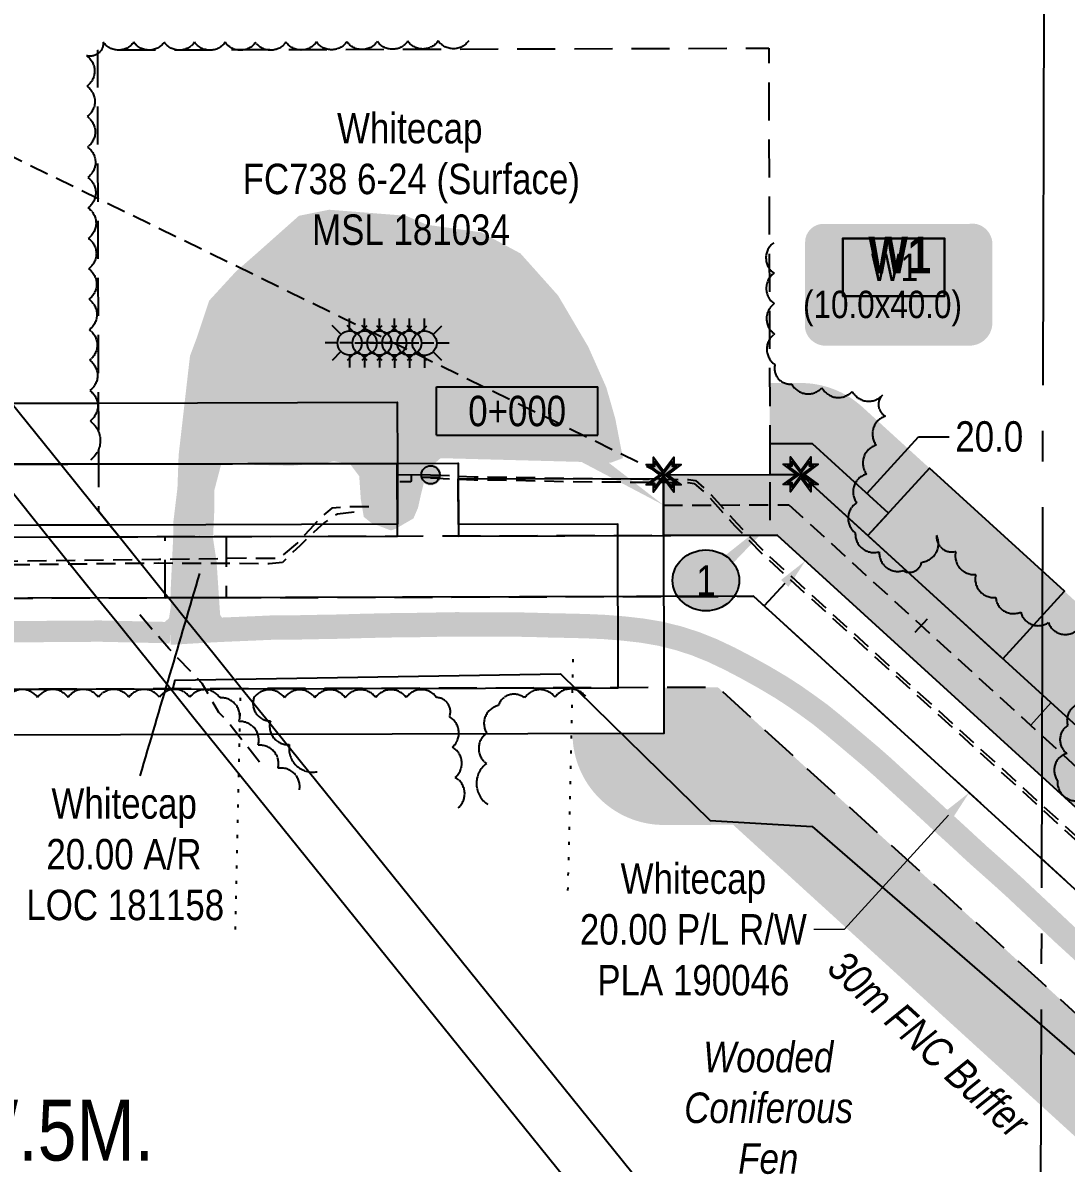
# Model space of a CAD drawing. Extents: x 485237 to 492984, y 6042770 to 6046256.
# Drawn here: x 487402.5 to 487745, y 6044445.4 to 6044819.8 of the extents above; entities that cross this region are included whole.
import ezdxf
from ezdxf.enums import TextEntityAlignment as Align

# ---------------------------------------------------------------- set-up
doc = ezdxf.new("R2010")
doc.units = 0
doc.header["$LTSCALE"] = 5
doc.header["$PDSIZE"] = 0.5
for name, pattern in [('0', [1, 1, 0]), ('foc-ACCESSROAD', [3.75, 2.5, -1.25]), ('foc-QUARTERLINE', [33, 25, -3, 2, -3]), ('foc-TIELINE', [1.875, 1.25, -0.625]), ('foc-TOPO', [1, 0.2, -0.8]), ('UG_PIPE', [1.875, 1.25, -0.625])]:
    doc.linetypes.add(name, pattern=pattern)
doc.layers.get('Defpoints').update_dxf_attribs({"color": 9})
for name, color, linetype in [('AS-DRILL-T', 8, 'Continuous'), ('AS-PIPE-UG', 44, 'UG_PIPE'), ('AS-ROADS', 254, 'Continuous'), ('AS-SYMBOL', 7, 'Continuous'), ('C-AR', 13, 'foc-ACCESSROAD'), ('C-RW', 13, 'Continuous'), ('C-SYMBOL', 7, 'Continuous'), ('C-WS', 13, 'foc-ACCESSROAD'), ('CG-NOTES', 7, 'Continuous'), ('F-RW', 190, 'Continuous'), ('L-MON', 1, 'Continuous'), ('L-QSEC', 8, 'foc-QUARTERLINE'), ('L-TIE', 7, 'foc-TIELINE'), ('P-BUFFER-H 30m', 51, 'Continuous'), ('P-BUFFER-T', 40, 'Continuous'), ('P-ELEVATION', 7, 'Continuous'), ('P-PROPOSED', 10, 'Continuous'), ('P-PROPOSED-H', 21, 'Continuous'), ('P-TEMP-BLOCKS', 250, 'Continuous'), ('P-TEMP-H', 41, 'Continuous'), ('P-TEMP_LOG DECK', 46, 'Continuous'), ('P-TEMP_WORKSPACE', 46, 'Continuous'), ('P-TXT', 4, 'Continuous'), ('T-BUSH', 110, '0'), ('T-TIE', 201, 'foc-TIELINE'), ('T-VEGETATION-CHANGE', 104, 'foc-TOPO'), ('WETLAND', 143, 'Continuous'), ('WETLAND-T', 146, 'Continuous')]:
    doc.layers.add(name, color=color, linetype=linetype)
doc.layers.add('AS-PIPE-AG', color=7, linetype='Continuous', true_color=0x7d00fa)
for name, color, linetype, lineweight in [('C-AR-T', 13, 'Continuous', 9), ('C-RW-T', 13, 'Continuous', 9), ('C-WS-T', 13, 'Continuous', 9)]:
    doc.layers.add(name, color=color, linetype=linetype, lineweight=lineweight)
doc.styles.add('175L', font='ARIALN.TTF', dxfattribs={"height": 20})
doc.styles.add('80', font='ARIALN.TTF', dxfattribs={"height": 10})
doc.styles.add('80CG', font='ARIALN.TTF', dxfattribs={"height": 10})
doc.styles.add('80L', font='ARIALN.TTF', dxfattribs={"height": 10})
doc.styles.add('BOLD', font='ARIALNB.TTF')
doc.styles.add('Legend', font='ARIALN.TTF')
doc.dimstyles.new('Compass 5 000', dxfattribs={"dimscale": 5, "dimtxt": 9, "dimasz": 2, "dimexe": 0.2, "dimexo": 0.0625, "dimgap": 0.5, "dimtad": 0, "dimtih": 1, "dimtoh": 1, "dimzin": 0, "dimdsep": 46, "dimtxsty": '80CG', "dimcen": 0.1, "dimse1": 1, "dimse2": 1, "dimclrd": 256, "dimclrt": 256, "dimaunit": 1, "dimadec": 4, "dimazin": 0, "dimtfac": 0.06, "dimtofl": 0, "dimtmove": 0, "dimatfit": 1, "dimfxl": 0.2, "dimtolj": 1, "dimtzin": 0, "dimlwd": -1, "dimarcsym": 0})

# ---------------------------------------------------------------- blocks, each defined once
blk = doc.blocks.new('*D50')
at = {"layer": 'C-RW-T', "transparency": 16777216}
for p, q in [((487733.32, 6044589.21), (487740.06, 6044596.6)), ((487706.37, 6044559.64), (487672.13, 6044522.1)), ((487672.13, 6044522.1), (487662.13, 6044522.1))]:
    blk.add_line(p, q, dxfattribs=at)
for points in [[(487732.09, 6044590.33), (487734.55, 6044588.08), (487726.58, 6044581.82)], [(487705.13, 6044560.77), (487707.6, 6044558.52), (487713.1, 6044567.03)]]:
    blk.add_solid(points, dxfattribs=at)
at = {"layer": 'Defpoints', "color": 0, "transparency": 16777216}
for p in [(487713.67, 6044593.59), (487700.19, 6044578.81), (487713.1, 6044567.03)]:
    blk.add_point(p, dxfattribs=at)
at = {"layer": 'C-RW-T', "transparency": 16777216, "insert": (487622.59, 6044522.1), "char_height": 10, "attachment_point": 5, "style": '80CG'}
blk.add_mtext('\\A1;Whitecap\\P20.00 P/L R/W\\PPLA 190046', dxfattribs=at)
blk = doc.blocks.new('RISER')
h = blk.add_hatch(color=255)
h.dxf.hatch_style = 1
edge = h.paths.add_edge_path()
edge.add_arc((0, 0), 0.7, 0, 360)
blk.add_hatch(color=13).paths.add_polyline_path([(0.581, -0.15), (-0.581, -0.15, 0.774597)])
at = {"color": 13}
blk.add_line((-0.581, -0.15), (0.581, -0.15), dxfattribs=at)
blk.add_circle((0, 0), 0.6, dxfattribs=at)
blk = doc.blocks.new('TEMP')
h = blk.add_hatch(color=255)
h.dxf.hatch_style = 1
h.paths.add_polyline_path([(0, 0.251), (-0.666, 1.152), (-0.666, 0.666), (-1.152, 0.666), (-0.251, 0), (-1.152, -0.666), (-0.666, -0.666), (-0.666, -1.152), (0, -0.251), (0.666, -1.152), (0.666, -0.666), (1.152, -0.666), (0.251, 0), (1.152, 0.666), (0.666, 0.666), (0.666, 1.152)])
h.paths.add_polyline_path([(0.566, 0.849), (0.566, 0.566), (0.849, 0.566), (0.083, 0), (0.849, -0.566), (0.566, -0.566), (0.566, -0.849), (0, -0.083), (-0.566, -0.849), (-0.566, -0.566), (-0.849, -0.566), (-0.083, 0), (-0.849, 0.566), (-0.566, 0.566), (-0.566, 0.849), (0, 0.083)], flags=16)
h = blk.add_hatch(color=1)
h.dxf.hatch_style = 1
h.paths.add_polyline_path([(0, 0.083), (-0.566, 0.849), (-0.566, 0.566), (-0.849, 0.566), (-0.083, 0), (-0.849, -0.566), (-0.566, -0.566), (-0.566, -0.849), (0, -0.083), (0.566, -0.849), (0.566, -0.566), (0.849, -0.566), (0.083, 0), (0.849, 0.566), (0.566, 0.566), (0.566, 0.849)])
at = {"color": 1}
for p, q in [((-0.083, 0), (0.083, 0)), ((0, 0.083), (0, -0.083))]:
    blk.add_line(p, q, dxfattribs=at)
at = {"color": 255, "flags": 128}
blk.add_lwpolyline([(-0.251, 0), (-1.152, 0.666), (-0.666, 0.666), (-0.666, 1.152), (0, 0.251), (0.666, 1.152), (0.666, 0.666), (1.152, 0.666), (0.251, 0), (1.152, -0.666), (0.666, -0.666), (0.666, -1.152), (0, -0.251), (-0.666, -1.152), (-0.666, -0.666), (-1.152, -0.666)], close=True, dxfattribs=at)
at = {"color": 1, "flags": 128}
blk.add_lwpolyline([(-0.083, 0), (-0.849, 0.566), (-0.566, 0.566), (-0.566, 0.849), (0, 0.083), (0.566, 0.849), (0.566, 0.566), (0.849, 0.566), (0.083, 0), (0.849, -0.566), (0.566, -0.566), (0.566, -0.849), (0, -0.083), (-0.566, -0.849), (-0.566, -0.566), (-0.849, -0.566)], close=True, dxfattribs=at)
blk = doc.blocks.new('*U73')
h = blk.add_hatch(color=111)
h.dxf.hatch_style = 1
h.paths.add_polyline_path([(-26.5, 8), (26.5, 8), (26.5, -8), (-26.5, -8)])
for p, q in [((-26.5, -8), (-26.5, 8)), ((-26.5, 8), (26.5, 8)), ((26.5, -8), (26.5, 8)), ((-26.5, -8), (26.5, -8))]:
    blk.add_line(p, q)
at = {"layer": 'P-ELEVATION', "color": 7, "flags": 128}
blk.add_lwpolyline([(0, 0, 10, 0, 0), (48.17, -30.99, 0, 0, 0)], format="xyseb", dxfattribs=at)
at = {"layer": 'P-ELEVATION', "style": 'Legend'}
blk.add_attdef('STATION', text='', height=10, dxfattribs=at).set_placement((0, 0), align=Align.MIDDLE_CENTER)
blk = doc.blocks.new('*D76')
at = {"layer": 'Defpoints', "color": 0, "transparency": 16777216}
for p in [(487672.79, 6044657.9), (487679.13, 6044652.12), (487665.66, 6044637.36, 0.44)]:
    blk.add_point(p, dxfattribs=at)
at = {"layer": 'P-TXT', "transparency": 16777216}
for p, q in [((487679.53, 6044665.28), (487696.51, 6044683.9)), ((487696.51, 6044683.9), (487706.51, 6044683.9)), ((487652.59, 6044635.74), (487645.85, 6044628.35))]:
    blk.add_line(p, q, dxfattribs=at)
for points in [[(487678.3, 6044666.41), (487680.76, 6044664.16), (487672.79, 6044657.9)], [(487651.36, 6044636.87), (487653.82, 6044634.62), (487659.33, 6044643.13)]]:
    blk.add_solid(points, dxfattribs=at)
at = {"layer": 'P-TXT', "transparency": 16777216, "insert": (487719.71, 6044683.9), "char_height": 10, "attachment_point": 5, "style": '80CG'}
blk.add_mtext('\\A1;20.0', dxfattribs=at)
blk = doc.blocks.new('Temp_Area_Small_Pink')
at = {"true_color": 0xff8aff}
h = blk.add_hatch(color=211, dxfattribs=at)
h.dxf.hatch_style = 1
h.paths.add_polyline_path([(-16.83, -9.44), (16.33, -9.44), (16.33, 9.05), (-16.83, 9.05)])
at = {"color": 250}
for points in [[(-17.03, -9.64), (16.53, -9.64), (16.53, 9.25), (-17.03, 9.25)], [(-16.93, -9.54), (16.43, -9.54), (16.43, 9.15), (-16.93, 9.15)]]:
    blk.add_lwpolyline(points, close=True, dxfattribs=at)
at = {"color": 250, "style": '80L'}
blk.add_attdef('TEMPORARY', text='', height=9, dxfattribs=at).set_placement((0, -0.15), align=Align.MIDDLE_CENTER)
blk = doc.blocks.new('*U81')
at = {"true_color": 0xff8aff}
h = blk.add_hatch(color=211, dxfattribs=at)
edge = h.paths.add_edge_path()
edge.add_line((-24, -20), (24, -20))
edge.add_arc((24, -14), 6, 270, 360)
edge.add_line((30, -14), (30, 12.5))
edge.add_arc((24, 12.5), 6, 0, 90)
edge.add_line((24, 18.5), (-24, 18.5))
edge.add_arc((-24, 12.5), 6, 90, 180)
edge.add_line((-30, 12.5), (-30, -14))
edge.add_arc((-24, -14), 6, 180, 270)
at = {"color": 250, "flags": 128}
blk.add_lwpolyline([(-24, -20, 3, 3, 0), (24, -20, 3, 3, 0.414214), (30, -14, 3, 3, 0), (30, 12.5, 3, 0, 0.414214), (24, 18.5, 0, 0, 0), (-24, 18.5, 0, 0, 0.414214), (-30, 12.5, 0, 0, 0), (-30, -14, 0, 3, 0.414214)], format="xyseb", close=True, dxfattribs=at)
at = {"flags": 128}
blk.add_lwpolyline([(-23.3, -15.33, 0, 7.5, 0), (0, 0, 0, 0, 0)], format="xyseb", dxfattribs=at)
at = {"color": 250}
for tag, p, height, style in [('TEMP_AREA_W1_001', (-9.21, 2.24), 12, 'BOLD'), ('ENTER_TEXT_001', (-30.66, -12.47), 9, '80')]:
    blk.add_attdef(tag, p, '', height=height, dxfattribs=dict(at, style=style))
blk = doc.blocks.new('*U85')
at = {"layer": 'P-ELEVATION'}
h = blk.add_hatch(color=111, dxfattribs=at)
h.dxf.hatch_style = 1
edge = h.paths.add_edge_path()
edge.add_ellipse((0, 0), major_axis=(-10.94, 0), ratio=0.913794, start_angle=0, end_angle=360)
at = {"layer": 'P-ELEVATION', "color": 7, "flags": 128}
blk.add_lwpolyline([(0, 0, 5, 0, 0), (27.26, 24.83, 0, 0, 0)], format="xyseb", dxfattribs=at)
at = {"layer": 'P-ELEVATION', "color": 7}
blk.add_ellipse((0, 0), major_axis=(-10.94, 0), ratio=0.913794, dxfattribs=at)
at = {"layer": 'P-ELEVATION', "style": '80'}
blk.add_attdef('BEND', text='', height=10, dxfattribs=at).set_placement((0, 0), align=Align.MIDDLE_CENTER)
blk = doc.blocks.new('GAS')
h = blk.add_hatch(color=255)
h.dxf.hatch_style = 1
edge = h.paths.add_edge_path()
edge.add_arc((0, 0), 0.9, 0, 360)
for p, q in [((0, 0.808), (0, 1.616)), ((-0.571, 0.571), (-1.142, 1.142)), ((0.571, 0.571), (1.142, 1.142)), ((-0.808, 0), (-1.616, 0)), ((1.616, 0), (0.808, 0)), ((-0.571, -0.571), (-1.142, -1.142)), ((1.142, -1.142), (0.571, -0.571)), ((0, -0.808), (0, -1.616))]:
    blk.add_line(p, q)
blk.add_circle((0, 0), 0.8)

msp = doc.modelspace()

# ---------------------------------------------------------------- hatches: boundary and pattern name
at = {"layer": 'AS-ROADS'}
h = msp.add_hatch(color=256, dxfattribs=at)
h.dxf.hatch_style = 1
h.paths.add_polyline_path([(487448.077, 6044622.2), (487450.488, 6044624.309), (487451.016, 6044627.698), (487451.016, 6044633.121), (487451.911, 6044652.037), (487451.911, 6044655.891), (487453.261, 6044667.07), (487453.646, 6044677.864), (487457.378, 6044710.448), (487459.746, 6044716.76), (487463.693, 6044728.596), (487472.376, 6044738.064), (487478.691, 6044743.587), (487493.15, 6044756.435), (487503.04, 6044758.412), (487528.259, 6044756.435), (487535.182, 6044753.469), (487552.984, 6044750.998), (487565.84, 6044744.078), (487578.203, 6044730.238), (487588.092, 6044713.432), (487594.026, 6044700.087), (487596.993, 6044689.707), (487599.466, 6044676.855), (487595.51, 6044675.373), (487539.632, 6044676.855), (487535.676, 6044673.395), (487534.193, 6044668.947), (487533.204, 6044664.993), (487532.215, 6044660.544), (487530.732, 6044657.084), (487524.798, 6044653.624), (487523.314, 6044653.13), (487516.886, 6044655.601), (487514.413, 6044657.578), (487513.424, 6044663.51), (487512.93, 6044670.924), (487509.963, 6044674.878), (487504.524, 6044675.867), (487502.546, 6044675.373), (487490.678, 6044674.384), (487467.628, 6044674.921), (487465.321, 6044666.123), (487465.321, 6044658.93), (487464.932, 6044650.571), (487466.099, 6044642.99), (487467.265, 6044625.459), (487468.687, 6044623.188)])
at = {"layer": 'P-BUFFER-H 30m'}
h = msp.add_hatch(color=256, dxfattribs=at)
h.dxf.hatch_style = 1
h.paths.add_polyline_path([(489467.385, 6044376.668), (489447.736, 6044356.986), (489468.084, 6044354.23), (489480.965, 6044358.015)])
h.paths.add_polyline_path([(489510.547, 6044507.282), (489510.553, 6044537.266, 0.4142136), (489480.563, 6044507.289), (489480.553, 6044460.588), (489479.06, 6044459.093), (489487.025, 6044448.166), (489510.518, 6044448.164), (489510.535, 6044448.18)])
edge = h.paths.add_edge_path()
edge.add_line((489013.425, 6044433.884), (489230.4, 6044412.571))
edge.add_line((489230.4, 6044412.571), (489252.724, 6044403.577))
edge.add_line((489252.724, 6044403.577), (489440.595, 6044378.126))
edge.add_line((489440.595, 6044378.126), (489455.474, 6044393.029))
edge.add_line((489455.474, 6044393.029), (489437.606, 6044417.571))
edge.add_line((489437.606, 6044417.571), (489429.883, 6044409.835))
edge.add_line((489429.883, 6044409.835), (489260.458, 6044432.787))
edge.add_line((489260.458, 6044432.787), (489241.606, 6044440.383))
edge.add_arc((489230.4, 6044412.571), 29.984, 68.05445, 84.38994)
edge.add_line((489233.332, 6044442.412), (489016.356, 6044463.725))
edge.add_arc((489013.425, 6044433.884), 29.984, 84.38994, 130.99146)
edge.add_line((488993.757, 6044456.517), (488488.974, 6044017.847))
edge.add_line((488488.974, 6044017.847), (488401.469, 6044033.933))
edge.add_line((488401.469, 6044033.933), (488232.371, 6044188.147))
edge.add_line((488232.371, 6044188.147), (488229.248, 6044203.482))
edge.add_arc((488199.867, 6044197.5), 29.984, 11.50933, 47.63565)
edge.add_line((488220.072, 6044219.654), (488050.366, 6044374.423))
edge.add_arc((488030.162, 6044352.269), 29.984, 47.63565, 92.61011)
edge.add_line((488028.796, 6044382.222), (488020.006, 6044381.821))
edge.add_line((488020.006, 6044381.821), (487678.03, 6044693.698))
edge.add_arc((487657.825, 6044671.543), 29.984, 47.63565, 90.15546)
edge.add_line((487657.744, 6044701.528), (487647.622, 6044701.5))
edge.add_line((487647.622, 6044701.5), (487647.703, 6044671.516))
edge.add_line((487647.703, 6044671.516), (487657.825, 6044671.543))
edge.add_line((487657.825, 6044671.543), (488008.972, 6044351.303))
edge.add_line((488008.972, 6044351.303), (488030.162, 6044352.269))
edge.add_line((488030.162, 6044352.269), (488199.867, 6044197.5))
edge.add_line((488199.867, 6044197.5), (488204.941, 6044172.582))
edge.add_line((488204.941, 6044172.582), (488387.606, 6044005.994))
edge.add_line((488387.606, 6044005.994), (488497.748, 6043985.748))
edge.add_line((488497.748, 6043985.748), (489013.425, 6044433.884))
edge = h.paths.add_edge_path()
edge.add_line((488873.324, 6044179.737), (489032.351, 6044317.941))
edge.add_line((489032.351, 6044317.941), (489036.645, 6044361.397))
edge.add_line((489036.645, 6044361.397), (488853.655, 6044202.369))
edge.add_line((488853.655, 6044202.369), (488518.293, 6043910.941))
edge.add_line((488518.293, 6043910.941), (488355.35, 6043940.913))
edge.add_line((488355.35, 6043940.913), (488168.031, 6044111.691))
edge.add_line((488168.031, 6044111.691), (488153.21, 6044125.204))
edge.add_line((488153.21, 6044125.204), (488140.096, 6044096.584))
edge.add_line((488140.096, 6044096.584), (488147.83, 6044089.533))
edge.add_line((488147.83, 6044089.533), (488335.149, 6043918.756))
edge.add_arc((488355.35, 6043940.913), 29.984, 227.64476, 259.57748)
edge.add_line((488349.926, 6043911.424), (488512.869, 6043881.452))
edge.add_arc((488518.293, 6043910.941), 29.984, 259.57748, 310.99042)
edge.add_line((488537.961, 6043888.309), (488873.324, 6044179.737))
h.paths.add_polyline_path([(489232.752, 6044323.5), (489154.229, 6044331.674), (489151.281, 6044301.835), (489234.02, 6044293.222)], flags=17)
edge = h.paths.add_edge_path()
edge.add_line((487736.871, 6044504.79), (487630.699, 6044601.589))
edge.add_line((487630.699, 6044601.589), (487612.897, 6044601.541))
edge.add_line((487612.897, 6044601.541), (487612.916, 6044586.466))
edge.add_line((487612.916, 6044586.466), (487582.932, 6044586.391))
edge.add_arc((487612.916, 6044586.43), 29.984, 180.07427, 270.15606)
edge.add_line((487612.998, 6044556.446), (487635.643, 6044556.508))
edge.add_line((487635.643, 6044556.508), (488045.954, 6044182.412))
edge.add_line((488045.954, 6044182.412), (488120.679, 6044114.289))
edge.add_line((488120.679, 6044114.289), (488128.452, 6044107.201))
edge.add_line((488128.452, 6044107.201), (488141.564, 6044135.823))
edge.add_line((488141.564, 6044135.823), (488140.882, 6044136.445))
edge.add_line((488140.882, 6044136.445), (488066.155, 6044204.571))
edge.add_line((488066.155, 6044204.571), (487736.871, 6044504.79))
at = {"layer": 'P-PROPOSED-H'}
h = msp.add_hatch(color=256, dxfattribs=at)
h.dxf.hatch_style = 1
h.paths.add_polyline_path([(487612.806, 6044671.421), (487657.825, 6044671.543), (488008.972, 6044351.303), (488030.162, 6044352.269), (488199.867, 6044197.5), (488204.941, 6044172.582), (488387.612, 6044006.015), (488497.749, 6043985.749), (489013.425, 6044433.884), (489230.4, 6044412.571), (489252.724, 6044403.577), (489440.595, 6044378.126), (489510.535, 6044448.18), (489510.547, 6044507.282), (489656.512, 6044507.242), (489656.508, 6044490.001), (489804.545, 6044490.083), (489804.556, 6044470.094), (489636.514, 6044470), (489636.518, 6044487.258), (489530.532, 6044487.287), (489530.522, 6044439.908), (489447.736, 6044356.986), (489247.568, 6044384.103), (489225.591, 6044392.958), (489020.039, 6044413.149), (488503.597, 6043964.348), (488378.364, 6043987.369), (488186.654, 6044162.205), (488181.58, 6044187.123), (488022.806, 6044331.923), (488001.617, 6044330.957), (487650.102, 6044651.533), (487612.832, 6044651.431)])
at = {"layer": 'P-TEMP-H'}
h = msp.add_hatch(color=256, dxfattribs=at)
h.dxf.hatch_style = 1
h.paths.add_polyline_path([(487647.703, 6044671.516), (487657.825, 6044671.543), (487679.885, 6044651.425), (487686.62, 6044658.81), (487661.687, 6044681.549), (487647.676, 6044681.511)])
h = msp.add_hatch(color=256, dxfattribs=at)
h.dxf.hatch_style = 1
h.paths.add_polyline_path([(487679.885, 6044651.425), (487724.195, 6044611.016), (487744.399, 6044633.17), (487700.09, 6044673.579)])

# ---------------------------------------------------------------- linework, layer by layer
at = {"layer": 'AS-PIPE-AG', "flags": 128}
for points in [[(487525.807, 6044671.534), (487536.364, 6044671.345)], [(487530.001, 6044671.535), (487529.968, 6044669.331), (487529.633, 6044669.063), (487526.214, 6044669.059)]]:
    msp.add_lwpolyline(points, dxfattribs=at)
at = {"layer": 'AS-PIPE-UG', "flags": 128}
for points in [[(487536.289, 6044670.404), (487550.66, 6044669.742), (487563.571, 6044669.628), (487582.047, 6044669.201), (487605.984, 6044668.993), (487620.905, 6044668.854), (487622.852, 6044668.532), (487626.872, 6044665.005), (487636.243, 6044654.698), (487645.318, 6044645.284), (487735.124, 6044563.362), (487792.446, 6044511.069), (487843.685, 6044464.466), (487880.915, 6044430.685), (487929.506, 6044385.974), (487974.698, 6044344.154), (488006.934, 6044314.294), (488021.495, 6044302.058), (488156.979, 6044177.527), (488185.229, 6044151.623), (488208.096, 6044130.452), (488241.122, 6044100.915), (488256.432, 6044086.618), (488307.193, 6044040.666), (488339.028, 6044011.477), (488353.409, 6043998.063), (488371.924, 6043980.749), (488389.68, 6043975.156), (488427.136, 6043968.679), (488447.257, 6043964.997), (488462.568, 6043962.268), (488478.143, 6043959.366), (488495.901, 6043956.264), (488507.872, 6043956.793), (488520.249, 6043967.587), (488544.452, 6043989.039), (488574.75, 6044014.527), (488618.282, 6044051.933), (488645.517, 6044075.331), (488663.097, 6044090.837), (488699.571, 6044122.327), (488753.75, 6044169.692), (488817.795, 6044225.393), (488865.952, 6044267.635), (488904.64, 6044301.72), (488948.044, 6044338.718), (488982.875, 6044369.061), (488997.947, 6044382.448), (489008.736, 6044391.813), (489015.85, 6044398.126), (489021.068, 6044402.806), (489041.976, 6044402.661), (489074.655, 6044399.306), (489096.454, 6044397.04), (489119.418, 6044394.272), (489151.395, 6044391.098), (489198.84, 6044386.442), (489227.09, 6044382.326), (489249.376, 6044376.802), (489278.34, 6044370.995), (489297.108, 6044367.941), (489382.386, 6044356.94), (489422.646, 6044351.349), (489448.926, 6044347.297), (489460.475, 6044345.67), (489475.928, 6044346.375), (489501.747, 6044353.572), (489519.411, 6044358.714), (489534.172, 6044363.069), (489546.549, 6044366.942), (489555.958, 6044369.16), (489562.138, 6044371.204), (489574.014, 6044374.783), (489585.858, 6044378.466), (489595.431, 6044381.64), (489611.643, 6044386.424), (489618.851, 6044390.489), (489619.335, 6044399.375), (489618.734, 6044416.961), (489618.173, 6044428.276), (489618.835, 6044430.793), (489620.471, 6044431.888), (489623.99, 6044432.562), (489645.759, 6044432.956), (489668.966, 6044434.473), (489706.886, 6044437.916), (489750.941, 6044439.606), (489770.786, 6044439.439), (489773.612, 6044440.867), (489779.057, 6044445.997), (489786.196, 6044449.682), (489796.82, 6044449.746)], [(487536.335, 6044671.402), (487550.687, 6044670.741), (487563.587, 6044670.627), (487582.063, 6044670.2), (487605.993, 6044669.992), (487620.992, 6044669.853), (487623.297, 6044669.471), (487627.574, 6044665.719), (487636.973, 6044655.381), (487646.015, 6044646.001), (487735.798, 6044564.1), (487793.119, 6044511.808), (487844.357, 6044465.206), (487881.589, 6044431.423), (487930.184, 6044386.709), (487975.377, 6044344.888), (488007.595, 6044315.044), (488022.155, 6044302.809), (488157.655, 6044178.263), (488185.906, 6044152.358), (488208.769, 6044131.191), (488241.796, 6044101.653), (488257.108, 6044087.354), (488307.866, 6044041.405), (488339.707, 6044012.211), (488354.091, 6043998.793), (488372.441, 6043981.634), (488389.916, 6043976.129), (488427.311, 6043969.663), (488447.435, 6043965.981), (488462.747, 6043963.251), (488478.321, 6043960.35), (488495.966, 6043957.267), (488507.479, 6043957.776), (488519.589, 6043968.338), (488543.799, 6043989.796), (488574.103, 6044015.288), (488617.631, 6044052.691), (488644.861, 6044076.085), (488662.44, 6044091.59), (488698.916, 6044123.082), (488753.093, 6044170.445), (488817.138, 6044226.146), (488865.292, 6044268.386), (488903.985, 6044302.475), (488947.392, 6044339.475), (488982.215, 6044369.811), (488997.288, 6044383.199), (489008.077, 6044392.564), (489015.185, 6044398.872), (489020.688, 6044403.808), (489042.031, 6044403.66), (489074.758, 6044400.3), (489096.565, 6044398.033), (489119.527, 6044395.266), (489151.493, 6044392.093), (489198.961, 6044387.434), (489227.283, 6044383.308), (489249.595, 6044377.778), (489278.519, 6044371.979), (489297.252, 6044368.93), (489382.519, 6044357.931), (489422.791, 6044352.338), (489449.072, 6044348.286), (489460.522, 6044346.673), (489475.769, 6044347.368), (489501.473, 6044354.533), (489519.13, 6044359.673), (489533.881, 6044364.025), (489546.285, 6044367.907), (489555.686, 6044370.123), (489561.837, 6044372.157), (489573.721, 6044375.739), (489585.552, 6044379.418), (489595.132, 6044382.594), (489611.251, 6044387.35), (489617.883, 6044391.09), (489618.335, 6044399.385), (489617.735, 6044416.919), (489617.167, 6044428.381), (489617.965, 6044431.413), (489620.084, 6044432.831), (489623.886, 6044433.56), (489645.717, 6044433.955), (489668.888, 6044435.47), (489706.822, 6044438.914), (489750.926, 6044440.606), (489770.552, 6044440.44), (489773.032, 6044441.694), (489778.474, 6044446.821), (489785.95, 6044450.68), (489796.814, 6044450.745)], [(487511.229, 6044659.184), (487505.748, 6044658.525), (487501.488, 6044655.738), (487497.99, 6044652.521), (487493.54, 6044648.206), (487487.703, 6044642.652), (487483.41, 6044642.209), (487447.135, 6044642.346), (487256.381, 6044640.308), (487145.36, 6044641.018), (487145.353, 6044641.02), (487040.643, 6044639.719), (486875.909, 6044638.347), (486812.025, 6044640.67)], [(487516.098, 6044660.872), (487509.87, 6044660.837), (487503.879, 6044660.468), (487500.191, 6044657.304), (487496.618, 6044653.316), (487492.693, 6044649.104), (487486.522, 6044643.921), (487481.45, 6044643.885), (487476.345, 6044643.982), (487447.131, 6044643.545), (487256.378, 6044641.507), (487145.532, 6044642.216), (487145.514, 6044642.221), (487040.631, 6044640.918), (486875.926, 6044639.547), (486812.029, 6044641.87)], [(487480.24, 6044577.103), (487473.553, 6044585.498), (487469.684, 6044590.43), (487466.834, 6044593.406), (487461.384, 6044602.921), (487450.414, 6044614.375), (487439.365, 6044627.142)]]:
    msp.add_lwpolyline(points, dxfattribs=at)
at = {"layer": 'AS-ROADS', "const_width": 7.996, "elevation": 0.441, "flags": 128}
msp.add_lwpolyline([(487752.533, 6044513.118), (487748.442, 6044516.883), (487744.327, 6044520.645), (487740.311, 6044524.42), (487736.281, 6044528.198), (487732.284, 6044531.94), (487728.356, 6044535.631), (487724.398, 6044539.231), (487720.421, 6044542.778), (487716.466, 6044546.288), (487712.554, 6044549.88), (487708.642, 6044553.5), (487704.725, 6044557.068), (487700.805, 6044560.7), (487696.901, 6044564.292), (487692.97, 6044567.889), (487689.028, 6044571.489), (487685.08, 6044575.119), (487680.972, 6044578.753), (487676.773, 6044582.31), (487672.587, 6044585.838), (487668.44, 6044589.304), (487664.277, 6044592.673), (487660.019, 6044595.778), (487655.772, 6044598.763), (487651.436, 6044601.583), (487645.743, 6044604.966), (487640.1, 6044608.097), (487634.485, 6044611.042), (487628.882, 6044613.698), (487623.277, 6044615.955), (487617.58, 6044617.785), (487611.764, 6044619.229), (487605.724, 6044620.253), (487599.604, 6044620.942), (487593.407, 6044621.434), (487587.159, 6044621.712), (487580.85, 6044621.861), (487574.54, 6044621.991), (487568.136, 6044622.185), (487561.629, 6044622.246), (487554.971, 6044622.244), (487549.973, 6044622.266), (487544.905, 6044622.312), (487539.802, 6044622.237), (487534.714, 6044622.107), (487529.689, 6044622.068), (487524.606, 6044622.005), (487519.503, 6044621.903), (487514.502, 6044621.794), (487509.447, 6044621.645), (487504.389, 6044621.51), (487499.322, 6044621.432), (487494.249, 6044621.331), (487489.174, 6044621.226), (487484.076, 6044621.229), (487478.982, 6044621), (487474.036, 6044620.793), (487468.905, 6044620.581), (487463.731, 6044620.327), (487458.514, 6044620.03), (487453.935, 6044619.755), (487450.826, 6044619.578)], dxfattribs=at)
msp.add_lwpolyline([(487752.533, 6044513.118), (487748.442, 6044516.883), (487744.327, 6044520.645), (487740.311, 6044524.42), (487736.281, 6044528.198), (487732.284, 6044531.94), (487728.356, 6044535.631), (487724.398, 6044539.231), (487720.421, 6044542.778), (487716.466, 6044546.288), (487712.554, 6044549.88), (487708.642, 6044553.5), (487704.725, 6044557.068), (487700.805, 6044560.7), (487696.901, 6044564.292), (487692.97, 6044567.889), (487689.028, 6044571.489), (487685.08, 6044575.119), (487680.972, 6044578.753), (487676.773, 6044582.31), (487672.587, 6044585.838), (487668.44, 6044589.304), (487664.277, 6044592.673), (487660.019, 6044595.778), (487655.772, 6044598.763), (487651.436, 6044601.583), (487645.743, 6044604.966), (487640.1, 6044608.097), (487634.485, 6044611.042), (487628.882, 6044613.698), (487623.277, 6044615.955), (487617.58, 6044617.785), (487611.764, 6044619.229), (487605.724, 6044620.253), (487599.604, 6044620.942), (487593.407, 6044621.434), (487587.159, 6044621.712), (487580.85, 6044621.861), (487574.54, 6044621.991), (487568.136, 6044622.185), (487561.629, 6044622.246), (487554.971, 6044622.244), (487549.973, 6044622.266), (487544.905, 6044622.312), (487539.802, 6044622.237), (487534.714, 6044622.107), (487529.689, 6044622.068), (487524.606, 6044622.005), (487519.503, 6044621.903), (487514.502, 6044621.794), (487509.447, 6044621.645), (487504.389, 6044621.51), (487499.322, 6044621.432), (487494.249, 6044621.331), (487489.174, 6044621.226), (487484.076, 6044621.229), (487478.982, 6044621), (487474.036, 6044620.793), (487468.905, 6044620.581), (487463.731, 6044620.327), (487458.514, 6044620.03), (487453.935, 6044619.755), (487450.826, 6044619.578)], dxfattribs=at)
at = {"layer": 'AS-ROADS', "const_width": 6.996, "flags": 128}
msp.add_lwpolyline([(487450.826, 6044619.578), (487427.805, 6044620.082), (487402.013, 6044619.9), (487375.472, 6044619.764)], dxfattribs=at)
at = {"layer": 'C-AR', "flags": 128}
msp.add_lwpolyline([(487449.272, 6044630.999), (487449.269, 6044632.35), (487449.22, 6044651.087), (487469.209, 6044651.14), (487469.262, 6044631.053), (487449.272, 6044630.999)], close=True, dxfattribs=at)
msp.add_lwpolyline([(486811.994, 6044629.425), (486911.942, 6044629.688), (486942.102, 6044629.767), (487642.379, 6044631.523), (488110.841, 6044204.404), (488153.99, 6044165.064), (488165.63, 6044154.452), (488369.212, 6043968.851), (488509.446, 6043942.948), (488808.017, 6044202.434), (489026.653, 6044392.414), (489220.782, 6044373.345), (489242.386, 6044364.636), (489469.627, 6044333.849), (489503.704, 6044343.863), (489504.394, 6044342.917), (489538.632, 6044322.875), (489471.915, 6044303.281), (489234.683, 6044335.418), (489213.567, 6044343.925), (489036.645, 6044361.397), (488853.655, 6044202.369), (488518.293, 6043910.941), (488355.35, 6043940.913), (488168.031, 6044111.691), (488152.521, 6044125.832), (488140.882, 6044136.445), (488066.155, 6044204.571), (487736.871, 6044504.79), (487630.699, 6044601.589), (487474.41, 6044601.17), (487450.982, 6044601.107), (486942.017, 6044599.782), (486911.858, 6044599.703), (486811.909, 6044599.441)], dxfattribs=at)
at = {"layer": 'C-RW'}
for points in [[(487013.024, 6045112.503), (487093.759, 6045012.246), (487349.731, 6044694.758), (487375.406, 6044694.821), (487398.841, 6044694.885), (487427.087, 6044694.957), (487525.422, 6044695.207), (487525.448, 6044675.129), (487427.139, 6044674.906), (487417.241, 6044674.896), (487414.99, 6044674.88), (487391.516, 6044674.842), (487365.83, 6044674.79), (487340.693, 6044674.722), (487068.333, 6045012.341), (486987.458, 6045112.597)], [(487038.706, 6045112.408), (487119.565, 6045012.149), (487391.51, 6044674.823), (487414.99, 6044674.858), (487417.241, 6044674.863), (487525.448, 6044675.129), (487525.473, 6044655.139), (487431.077, 6044654.908), (487407.646, 6044654.85), (487381.958, 6044654.788), (487093.759, 6045012.246), (487012.93, 6045112.503)], [(489026.653, 6044392.414), (488509.446, 6043942.948), (488369.122, 6043968.744), (487642.379, 6044631.523), (487450.356, 6044631.002), (487426.925, 6044630.945), (487410.741, 6044651.017), (487525.456, 6044651.207), (487525.41, 6044675.148), (487545.437, 6044675.163), (487545.437, 6044675.163), (487545.468, 6044651.248), (487650.102, 6044651.533), (488378.364, 6043987.369), (488503.597, 6043964.348), (489020.039, 6044413.149)], [(486811.909, 6044599.441), (486911.858, 6044599.703), (486942.017, 6044599.782), (486943.9, 6044599.787), (487597.905, 6044601.418), (487597.835, 6044655.189), (487545.463, 6044655.121), (487545.444, 6044670.113), (487612.808, 6044670.201), (487612.916, 6044586.466), (486943.94, 6044584.795), (486941.975, 6044584.79), (486911.816, 6044584.711), (486811.867, 6044584.449)], [(486812.05, 6044649.427), (486911.999, 6044649.691), (486942.158, 6044649.77), (487410.752, 6044651.004), (487434.194, 6044651.051), (487449.269, 6044632.351), (487450.356, 6044631.002), (486942.102, 6044629.767), (486911.942, 6044629.688), (486811.994, 6044629.425)]]:
    msp.add_lwpolyline(points, dxfattribs=at)
at = {"layer": 'C-WS', "flags": 128}
msp.add_lwpolyline([(487434.276, 6044650.95), (487427.491, 6044659.354), (487427.08, 6044810.844), (487647.323, 6044811.442), (487647.757, 6044651.527), (487434.276, 6044650.95)], close=True, dxfattribs=at)
at = {"layer": 'F-RW'}
for points in [[(488262.363, 6043299.804), (488217.334, 6043399.903), (487962.22, 6043967.043), (487769.805, 6044205.686), (487736.195, 6044247.373), (487458.681, 6044591.558), (487450.982, 6044601.107), (487450.635, 6044601.537), (487441.376, 6044613.021), (487433.322, 6044623.009), (487426.851, 6044631.036), (487410.756, 6044650.995), (487407.646, 6044654.85), (487391.519, 6044674.845), (487119.565, 6045012.15), (487038.718, 6045112.408)], [(487062.276, 6045112.322), (487143.112, 6045012.063), (487414.99, 6044674.858), (487431.076, 6044654.908), (487434.195, 6044651.043), (487449.269, 6044632.349), (487450.279, 6044631.097), (487456.766, 6044623.05), (487464.82, 6044613.062), (487474.06, 6044601.604), (487474.41, 6044601.17), (487482.107, 6044591.624), (487736.271, 6044276.396), (487793.355, 6044205.597), (487977.926, 6043976.682), (488237.412, 6043399.828), (488282.441, 6043299.728)]]:
    msp.add_lwpolyline(points, dxfattribs=at)
at = {"layer": 'L-QSEC'}
msp.add_line((487736.086, 6044205.815), (487738.093, 6044969.89), dxfattribs=at)
at = {"layer": 'L-TIE'}
msp.add_line((487612.806, 6044671.421), (486913.021, 6045012.92), dxfattribs=at)
at = {"layer": 'P-PROPOSED'}
msp.add_lwpolyline([(489020.039, 6044413.149), (488503.597, 6043964.348), (488378.364, 6043987.369), (488186.654, 6044162.205), (488181.58, 6044187.123), (488022.806, 6044331.923), (488001.617, 6044330.957), (487650.102, 6044651.533), (487612.832, 6044651.431), (487612.806, 6044671.421), (487657.825, 6044671.543), (488008.972, 6044351.303), (488030.162, 6044352.269), (488199.867, 6044197.5), (488204.941, 6044172.582), (488387.612, 6044006.015), (488497.749, 6043985.749), (489013.425, 6044433.884)], dxfattribs=at)
at = {"layer": 'P-TEMP_LOG DECK'}
msp.add_lwpolyline([(487679.885, 6044651.425), (487724.195, 6044611.016), (487744.399, 6044633.17), (487700.09, 6044673.579)], close=True, dxfattribs=at)
at = {"layer": 'P-TEMP_WORKSPACE'}
msp.add_lwpolyline([(487647.703, 6044671.516), (487657.825, 6044671.543), (487679.885, 6044651.425), (487686.62, 6044658.81), (487661.687, 6044681.549), (487647.676, 6044681.511)], close=True, dxfattribs=at)
at = {"layer": 'T-BUSH', "flags": 128}
for points in [[(487548.853, 6044813.905, -0.5205671), (487538.858, 6044813.821, -0.5205671), (487528.864, 6044813.737, -0.5205671), (487518.869, 6044813.653, -0.5205671), (487508.875, 6044813.569, -0.5205671), (487498.881, 6044813.485, -0.5205671), (487488.886, 6044813.401, -0.5205671), (487478.892, 6044813.365, -0.5205671), (487468.897, 6044813.377, -0.5205671), (487458.902, 6044813.388, -0.5205671), (487448.907, 6044813.4, -0.5205671), (487438.912, 6044813.411, -0.5205671), (487428.918, 6044813.423, -0.5205671), (487423.413, 6044808.981, -0.5205671), (487423.509, 6044798.987, -0.5205671), (487423.604, 6044788.993, -0.5205671), (487423.7, 6044778.998, -0.5205671), (487423.796, 6044769.004, -0.5205671), (487423.891, 6044759.009, -0.5205671), (487423.987, 6044749.015, -0.5205671), (487424.083, 6044739.021, -0.5205671), (487424.178, 6044729.026, -0.5205671), (487424.274, 6044719.032, -0.5205671), (487424.369, 6044709.038, -0.5205671), (487424.465, 6044699.043, -0.5205671), (487424.561, 6044689.049, -0.5205671), (487424.683, 6044676.29, -0.5205671)], [(487648.976, 6044747.584, 0.5205671), (487649.071, 6044737.585, 0.5205671), (487649.166, 6044727.585, 0.5205671), (487649.261, 6044717.586, 0.5205671), (487649.356, 6044707.586, 0.5205671), (487654.886, 6044701.204, 0.5205671), (487664.812, 6044699.985, 0.5205671), (487674.737, 6044698.766, 0.5205671), (487684.662, 6044697.547, 0.5205671), (487685.681, 6044690.654, 0.5205671), (487682.589, 6044681.144, 0.5205671), (487679.414, 6044671.662, 0.5205671), (487676.188, 6044662.197, 0.5205671), (487675.752, 6044652.321, 0.5205671), (487683.606, 6044646.131, 0.5205671), (487691.461, 6044639.942, 0.5205671), (487697.531, 6044642.715, 0.5205671), (487702.417, 6044651.44, 0.5205671), (487708.728, 6044646.243, 0.5205671), (487715.28, 6044638.688, 0.5205671), (487721.832, 6044631.133, 0.5205671), (487730.04, 6044626.354, 0.5205671), (487739.132, 6044622.887, 0.5205671), (487748.4, 6044620.295, 0.5205671), (487758.338, 6044619.182, 0.5205671), (487768.172, 6044620.259, 0.5205671), (487777.961, 6044622.304, 0.5205671), (487787.75, 6044624.348, 0.5205671), (487794.422, 6044625.742, 0.5205671)], [(487493.302, 6044567.956, 0.5205671), (487486.267, 6044575.056, 0.5205671), (487479.721, 6044582.591, 0.5205671), (487473.476, 6044590.395, 0.5205671), (487467.231, 6044598.198, 0.5205671), (487457.321, 6044598.366, 0.5205671), (487447.326, 6044598.359, 0.5205671), (487437.331, 6044598.351, 0.5205671), (487427.336, 6044598.344, 0.5205671), (487417.341, 6044598.336, 0.5205671), (487407.347, 6044598.328, 0.5205671), (487397.352, 6044598.321, 0.5205671), (487387.357, 6044598.313, 0.5205671), (487377.362, 6044598.306, 0.5205671), (487367.367, 6044598.298, 0.5205671), (487357.373, 6044598.284, 0.5205671), (487347.378, 6044598.264, 0.5205671), (487337.383, 6044598.245, 0.5205671), (487327.388, 6044598.226, 0.5205671), (487317.393, 6044598.207, 0.5205671), (487307.399, 6044598.189, 0.5205671), (487297.404, 6044598.175, 0.5205671), (487287.409, 6044598.161, 0.5205671), (487277.414, 6044598.148, 0.5205671), (487267.42, 6044598.134, 0.5205671), (487257.425, 6044598.12, 0.5205671), (487247.43, 6044598.106, 0.5205671), (487237.435, 6044598.092, 0.5205671), (487227.44, 6044598.078, 0.5205671), (487217.446, 6044598.065, 0.5205671), (487207.451, 6044598.051, 0.5205671), (487197.456, 6044598.046, 0.5205671), (487187.461, 6044598.044, 0.5205671), (487177.466, 6044598.041, 0.5205671), (487167.472, 6044598.039, 0.5205671), (487157.477, 6044598.043, 0.5205671), (487147.482, 6044598.054, 0.5205671), (487137.487, 6044598.064, 0.5205671), (487127.492, 6044598.075, 0.5205671), (487117.498, 6044598.086, 0.5205671), (487107.504, 6044598.002, 0.5205671), (487097.51, 6044597.845, 0.5205671), (487087.516, 6044597.688, 0.5205671), (487077.523, 6044597.531, 0.5205671), (487067.529, 6044597.374, 0.5205671), (487057.536, 6044597.217, 0.5205671), (487047.542, 6044597.06, 0.5205671), (487037.549, 6044596.904, 0.5205671), (487027.555, 6044596.747, 0.5205671), (487017.561, 6044596.59, 0.5205671), (487007.567, 6044596.652, 0.5205671), (486997.572, 6044596.717, 0.5205671), (486987.578, 6044596.782, 0.5205671), (486977.583, 6044596.847, 0.5205671), (486967.589, 6044596.913, 0.5205671), (486957.594, 6044596.978, 0.5205671), (486947.599, 6044597.043, 0.5205671), (486937.605, 6044597.102, 0.5205671), (486927.61, 6044597.078, 0.5205671), (486917.615, 6044597.053, 0.5205671), (486907.621, 6044597.029, 0.5205671), (486897.626, 6044597.005, 0.5205671), (486887.631, 6044596.981, 0.5205671), (486877.636, 6044596.957, 0.5205671), (486867.641, 6044596.932, 0.5205671), (486857.647, 6044596.908, 0.5205671), (486847.652, 6044596.884, 0.5205671), (486837.657, 6044596.86, 0.5205671), (486827.662, 6044596.835, 0.5205671), (486820.306, 6044590.708, 0.5205671), (486813.442, 6044583.443, 0.5205671), (486808.064, 6044575.523, 0.5205671), (486807.326, 6044565.556, 0.5205671), (486806.588, 6044555.588, 0.5205671), (486805.851, 6044545.62, 0.5205671), (486805.317, 6044535.641, 0.5205671), (486804.878, 6044525.656, 0.5205671), (486804.44, 6044515.671, 0.5205671), (486804.103, 6044507.984, 0.5205671)], [(487545.406, 6044562.086, 0.5205671), (487544.45, 6044572.035, 0.5205671), (487543.494, 6044581.984, 0.5205671), (487542.537, 6044591.933, 0.5205671), (487538.34, 6044598.261, 0.5205671), (487528.345, 6044598.251, 0.5205671), (487518.351, 6044598.241, 0.5205671), (487508.356, 6044598.232, 0.5205671), (487498.361, 6044598.222, 0.5205671), (487488.366, 6044598.212, 0.5205671), (487478.371, 6044598.202, 0.5205671), (487483.749, 6044590.624, 0.5205671), (487489.976, 6044582.822, 0.5205671), (487499.158, 6044573.922, 0.5205671)], [(487587.203, 6044598.598, 0.5205671), (487577.21, 6044598.376, 0.5205671), (487567.218, 6044598.153, 0.5205671), (487558.567, 6044595.638, 0.5205671), (487554.799, 6044586.599, 0.5205671), (487554.666, 6044576.628, 0.5205671), (487555.172, 6044563.144, 0.5205671)], [(487801.257, 6044589.44, 0.5205671), (487791.316, 6044588.357, 0.5205671), (487781.367, 6044587.837, 0.5205671), (487771.399, 6044588.641, 0.5205671), (487763.169, 6044585.206, 0.5205671), (487758.805, 6044594.204, 0.5205671), (487751.363, 6044596.495, 0.5205671), (487745.455, 6044589.121, 0.5205671), (487745.183, 6044579.933, 0.5205671), (487742.111, 6044571.043, 0.5205671), (487749.743, 6044564.581, 0.5205671), (487757.375, 6044558.119, 0.5205671), (487765.007, 6044551.658, 0.5205671), (487772.534, 6044545.076, 0.5205671), (487779.944, 6044538.361, 0.5205671), (487787.354, 6044531.646, 0.5205671), (487794.764, 6044524.931, 0.5205671), (487802.151, 6044518.192, 0.5205671), (487809.431, 6044511.336, 0.5205671), (487816.711, 6044504.48, 0.5205671), (487823.991, 6044497.624, 0.5205671), (487831.271, 6044490.768, 0.5205671), (487838.551, 6044483.913, 0.5205671), (487845.831, 6044477.057, 0.5205671), (487853.131, 6044470.223, 0.5205671), (487860.647, 6044463.627, 0.5205671), (487868.163, 6044457.031, 0.5205671), (487875.679, 6044450.434, 0.5205671), (487883.195, 6044443.838, 0.5205671), (487890.696, 6044437.225, 0.5205671), (487898.163, 6044430.574, 0.5205671), (487905.631, 6044423.923, 0.5205671), (487913.099, 6044417.272, 0.5205671), (487920.567, 6044410.622, 0.5205671), (487928.034, 6044403.971, 0.5205671), (487934.335, 6044408.088, 0.5205671), (487942.915, 6044402.951, 0.5205671), (487951.494, 6044397.814, 0.5205671), (487955.802, 6044392.8, 0.5205671), (487952.238, 6044385.542, 0.5205671), (487958.638, 6044377.859, 0.5205671), (487965.038, 6044370.175, 0.5205671), (487972.11, 6044371.5, 0.5205671), (487979.536, 6044369.676, 0.5205671), (487986.935, 6044362.949, 0.5205671), (487989.743, 6044355.639, 0.5205671), (487988.092, 6044347.742, 0.5205671), (487995.423, 6044340.94, 0.5205671), (488002.753, 6044334.139, 0.5205671), (488010.083, 6044327.337, 0.5205671), (488016.748, 6044330.949, 0.5205671), (488023.072, 6044338.696, 0.5205671), (488030.384, 6044333.579, 0.5205671), (488037.817, 6044326.89, 0.5205671), (488045.25, 6044320.2, 0.5205671), (488052.683, 6044313.51, 0.5205671), (488060.116, 6044306.821, 0.5205671), (488067.549, 6044300.131, 0.5205671), (488074.982, 6044293.442, 0.5205671), (488082.415, 6044286.752, 0.5205671), (488089.848, 6044280.062, 0.5205671), (488097.281, 6044273.373, 0.5205671), (488104.714, 6044266.683, 0.5205671), (488112.091, 6044259.933, 0.5205671), (488119.393, 6044253.1, 0.5205671), (488126.694, 6044246.267, 0.5205671), (488133.996, 6044239.434, 0.5205671), (488141.297, 6044232.601, 0.5205671), (488148.599, 6044225.769, 0.5205671), (488155.9, 6044218.936, 0.5205671), (488163.202, 6044212.103, 0.5205671), (488171.254, 6044206.97, 0.5205671), (488181.222, 6044206.179, 0.5205671), (488190.344, 6044203.405, 0.5205671), (488197.81, 6044196.752, 0.5205671), (488205.276, 6044190.099, 0.5205671), (488212.742, 6044183.446, 0.5205671), (488220.207, 6044176.793, 0.5205671), (488227.673, 6044170.14, 0.5205671), (488225.248, 6044163.003, 0.5205671), (488218.466, 6044155.654, 0.5205671), (488211.685, 6044148.305, 0.5205671), (488215.424, 6044141.307, 0.5205671), (488222.682, 6044134.427, 0.5205671), (488229.939, 6044127.547, 0.5205671), (488237.196, 6044120.667, 0.5205671), (488244.453, 6044113.787, 0.5205671), (488251.71, 6044106.907, 0.5205671), (488258.967, 6044100.027, 0.5205671), (488266.236, 6044093.16, 0.5205671), (488273.588, 6044086.381, 0.5205671), (488280.94, 6044079.603, 0.5205671), (488288.292, 6044072.824, 0.5205671), (488295.645, 6044066.046, 0.5205671), (488302.997, 6044059.268, 0.5205671), (488310.349, 6044052.489, 0.5205671), (488317.699, 6044045.709, 0.5205671), (488325.046, 6044038.925, 0.5205671), (488332.393, 6044032.142, 0.5205671), (488339.741, 6044025.358, 0.5205671), (488347.088, 6044018.574, 0.5205671), (488354.435, 6044011.791, 0.5205671), (488363.39, 6044007.426, 0.5205671), (488372.49, 6044003.278, 0.5205671), (488381.589, 6043999.131, 0.5205671), (488390.835, 6043995.332, 0.5205671), (488400.167, 6043991.741, 0.5205671), (488409.5, 6043988.149, 0.5205671), (488418.833, 6043984.557, 0.5205671), (488428.165, 6043980.965, 0.5205671), (488437.768, 6043978.338, 0.5205671), (488447.61, 6043976.568, 0.5205671), (488457.452, 6043974.798, 0.5205671), (488467.294, 6043973.028, 0.5205671), (488477.116, 6043972.639, 0.5205671), (488486.901, 6043974.702, 0.5205671), (488496.686, 6043976.764, 0.5205671), (488505.856, 6043980.423, 0.5205671), (488514.498, 6043985.454, 0.5205671), (488523.14, 6043990.486, 0.5205671), (488531.782, 6043995.517, 0.5205671), (488540.081, 6044001.034, 0.5205671), (488547.71, 6044007.5, 0.5205671), (488555.338, 6044013.966, 0.5205671), (488562.964, 6044020.435, 0.5205671), (488570.464, 6044027.05, 0.5205671), (488577.963, 6044033.665, 0.5205671), (488585.462, 6044040.28, 0.5205671), (488592.962, 6044046.895, 0.5205671), (488600.461, 6044053.51, 0.5205671), (488607.961, 6044060.125, 0.5205671), (488615.46, 6044066.74, 0.5205671), (488623.048, 6044073.253, 0.5205671), (488630.682, 6044079.711, 0.5205671), (488638.317, 6044086.17, 0.5205671), (488645.952, 6044092.628, 0.5205671), (488653.586, 6044099.087, 0.5205671), (488661.221, 6044105.545, 0.5205671), (488668.855, 6044112.004, 0.5205671), (488676.49, 6044118.463, 0.5205671), (488684.125, 6044124.921, 0.5205671), (488691.759, 6044131.38, 0.5205671), (488695.885, 6044138.261, 0.5205671), (488690.002, 6044146.347, 0.5205671), (488684.119, 6044154.434, 0.5205671), (488679.625, 6044162.387, 0.5205671), (488686.939, 6044169.207, 0.5205671), (488694.253, 6044176.026, 0.5205671), (488701.567, 6044182.846, 0.5205671), (488708.881, 6044189.666, 0.5205671), (488716.195, 6044196.485, 0.5205671), (488723.509, 6044203.305, 0.5205671), (488730.826, 6044197.287, 0.5205671), (488738.143, 6044190.471, 0.5205671), (488745.46, 6044183.654, 0.5205671), (488753.195, 6044186.381, 0.5205671), (488760.896, 6044192.75, 0.5205671), (488768.315, 6044199.455, 0.5205671), (488775.734, 6044206.16, 0.5205671), (488783.153, 6044212.865, 0.5205671), (488790.573, 6044219.57, 0.5205671), (488797.992, 6044226.275, 0.5205671), (488805.411, 6044232.98, 0.5205671), (488812.83, 6044239.684, 0.5205671), (488807.333, 6044247.295, 0.5205671), (488813.076, 6044254.745, 0.5205671), (488819.747, 6044262.195, 0.5205671), (488827.62, 6044262.433, 0.5205671), (488836.226, 6044258.742, 0.5205671), (488835.531, 6044267.271, 0.5205671), (488835.988, 6044275.323, 0.5205671), (488844.1, 6044281.171, 0.5205671), (488852.59, 6044280.832, 0.5205671), (488860.913, 6044278.731, 0.5205671), (488867.815, 6044285.95, 0.5205671), (488875.698, 6044292.102, 0.5205671), (488871.389, 6044299.816, 0.5205671), (488877.613, 6044306.251, 0.5205671), (488885.427, 6044312.492, 0.5205671), (488893.232, 6044315.226, 0.5205671), (488900.898, 6044314.221, 0.5205671), (488908.393, 6044320.842, 0.5205671), (488915.887, 6044327.463, 0.5205671), (488923.381, 6044334.083, 0.5205671), (488930.876, 6044340.704, 0.5205671), (488938.37, 6044347.325, 0.5205671), (488945.865, 6044353.945, 0.5205671), (488953.359, 6044360.566, 0.5205671), (488960.961, 6044367.061, 0.5205671), (488968.662, 6044373.44, 0.5205671), (488976.364, 6044379.819, 0.5205671), (488967.201, 6044383.094, 0.5205671), (488957.729, 6044386.301, 0.5205671), (488948.226, 6044389.414, 0.5205671), (488938.723, 6044392.526, 0.5205671), (488929.219, 6044395.639, 0.5205671), (488919.61, 6044398.786, 0.5205671)]]:
    msp.add_lwpolyline(points, format="xyb", dxfattribs=at)
at = {"layer": 'T-TIE'}
for p, q in [((487612.827, 6044658.428), (487612.811, 6044664.425)), ((487695.391, 6044619.699), (487699.432, 6044624.13))]:
    msp.add_line(p, q, dxfattribs=at)
msp.add_lwpolyline([(487612.819, 6044661.427), (487653.949, 6044661.538), (488005.28, 6044341.13), (488026.47, 6044342.096), (488190.71, 6044192.311), (488195.784, 6044167.393), (488382.977, 6043996.703), (488500.659, 6043975.048), (489016.718, 6044423.517), (489227.982, 6044402.765), (489250.132, 6044393.84), (489444.151, 6044367.556), (489520.514, 6044444.044), (489520.525, 6044497.285), (489646.501, 6044497.25), (489646.497, 6044480), (489804.536, 6044480.089)], dxfattribs=at)
at = {"layer": 'T-VEGETATION-CHANGE', "flags": 128}
for points in [[(487581.443, 6044534.877), (487583.193, 6044613.396)], [(487472.305, 6044522.159), (487474.055, 6044600.678)]]:
    msp.add_lwpolyline(points, dxfattribs=at)
at = {"layer": 'WETLAND'}
msp.add_lwpolyline([(486811.916, 6044601.906), (487451.714, 6044601.057), (487452.474, 6044604.003), (487579.025, 6044606.022), (487628.135, 6044557.905), (487661.547, 6044555.912), (487877.992, 6044368.426), (487834.316, 6044358.008), (487752.436, 6044373.38), (487676.315, 6044367.655), (487563.161, 6044383.794), (487488.469, 6044420.351), (487434.567, 6044411.991), (487341.174, 6044386.542), (487274.554, 6044341.342), (487253.53, 6044294.887), (487222.384, 6044233.509), (487192.623, 6044133.582), (487178.352, 6044107.942)], dxfattribs=at)

# ---------------------------------------------------------------- block references
at = {"layer": 'AS-DRILL-T', "color": 6, "xscale": 5, "yscale": 5, "zscale": 5}
for p in [(487509.774, 6044714.68), (487514.69, 6044714.667), (487519.541, 6044714.654), (487524.457, 6044714.64), (487529.373, 6044714.627), (487534.353, 6044714.613)]:
    msp.add_blockref('GAS', p, dxfattribs=at)
at = {"layer": 'AS-SYMBOL', "color": 6, "xscale": 5.000000000000022, "yscale": 5.000000000000022, "zscale": 5.000000000000022}
msp.add_blockref('RISER', (487536.339, 6044671.392), dxfattribs=at)
at = {"layer": 'CG-NOTES', "xscale": 0.9975918821266738, "yscale": 0.9975918821266738, "zscale": 0.9975918821266738}
msp.add_blockref('*U73', (487564.762, 6044692.342), dxfattribs=at).add_auto_attribs({'STATION': '0+000'})
at = {"layer": 'L-MON', "color": 4, "xscale": 4.99736000000002, "yscale": 4.99736000000002, "zscale": 4.99736000000002}
for p in [(487612.806, 6044671.421), (487657.825, 6044671.543)]:
    msp.add_blockref('TEMP', p, dxfattribs=at)
at = {"layer": 'P-TEMP-BLOCKS', "xscale": 0.999472, "yscale": 0.999472, "zscale": 0.999472}
for name, p, values in [('*U81', (487689.254, 6044735.288), {'TEMP_AREA_W1_001': 'W1', 'ENTER_TEXT_001': '(10.0x40.0)'}), ('Temp_Area_Small_Pink', (487688.615, 6044739.678), {'TEMPORARY': 'W1'})]:
    msp.add_blockref(name, p, dxfattribs=at).add_auto_attribs(values)
at = {"layer": 'P-TXT', "color": 5, "xscale": 0.999472, "yscale": 0.999472, "zscale": 0.999472}
msp.add_blockref('*U85', (487626.72, 6044636.722), dxfattribs=at).add_auto_attribs({'BEND': '1'})

# ---------------------------------------------------------------- texts
at = {"layer": 'C-AR-T', "insert": (487403.202, 6044568.51), "char_height": 9.99472, "attachment_point": 1, "style": '80L'}
msp.add_mtext_dynamic_manual_height_columns('\\pi8.705;Whitecap\\P\\pi7.0347;20.00 A/R\\P\\pi0.45903;LOC 181158', width=64.5134, gutter_width=49.974, heights=[0], dxfattribs=at)
at = {"layer": 'C-SYMBOL', "color": 3, "style": '175L'}
msp.add_text('Theor. S.W.1/4 Sec. 24-64-22-W.5M.', height=19.98944, dxfattribs=at).set_placement((487256.568, 6044440.29), align=Align.BOTTOM_CENTER)
at = {"layer": 'C-WS-T', "insert": (487474.103, 6044790.182), "char_height": 9.99472, "attachment_point": 1, "style": '80L'}
msp.add_mtext_dynamic_manual_height_columns('\\pi31.543;Whitecap\\P\\pi0.55971;FC738 6-24 (Surface)\\P\\pi23.338;MSL 181034', width=110.18868, gutter_width=49.974, heights=[0], dxfattribs=at)
at = {"layer": 'P-BUFFER-T', "insert": (487672.395, 6044516.3), "char_height": 9.99472, "attachment_point": 1, "rotation": 317.63565, "style": '80L'}
msp.add_mtext_dynamic_manual_height_columns('\\pi0.38572;{\\fArial Narrow|b0|i1|c0|p34;30m FNC Buffer}', width=83.85171, gutter_width=50, heights=[0], dxfattribs=at)
at = {"layer": 'WETLAND-T', "insert": (487618.158, 6044485.277), "char_height": 10, "attachment_point": 1, "style": '80L'}
msp.add_mtext_dynamic_manual_height_columns('\\pi7.7035;{\\fArial Narrow|b0|i1|c0|p34;Wooded\\P\\pi1.4347;Coniferous\\P\\pi19.146;Fen}', width=57.20095, gutter_width=50, heights=[0], dxfattribs=at)

# ---------------------------------------------------------------- dimensions: what is measured, and where the dimension line sits
at = {"layer": 'C-RW-T'}
dim = msp.add_linear_dim(base=(487713.104, 6044567.035), p1=(487713.666, 6044593.591), p2=(487700.189, 6044578.81), angle=227.64394, text='Whitecap\\P20.00 P/L R/W\\PPLA 190046', dimstyle='Compass 5 000', dxfattribs=at)
dim.commit()
dim.dimension.update_dxf_attribs({"geometry": '*D50', "text_midpoint": (487622.593, 6044522.097), "dimtype": 161})
at = {"layer": 'P-TXT', "color": 5}
dim = msp.add_linear_dim(base=(487672.791, 6044657.895), p1=(487665.662, 6044637.356, 0.441), p2=(487679.125, 6044652.118), angle=47.63565, text='20.0', dimstyle='Compass 5 000', dxfattribs=at)
dim.commit()
dim.dimension.update_dxf_attribs({"geometry": '*D76', "text_midpoint": (487719.714, 6044683.901), "dimtype": 161})

# ---------------------------------------------------------------- leaders
at = {"layer": 'C-AR-T', "path_type": 1}
msp.add_leader([(487460.466, 6044638.948), (487440.921, 6044572.62)], dimstyle='Compass 5 000', override={"dimgap": 0.5, "dimtad": 0}, dxfattribs=at)

doc.saveas('drawing.dxf')
